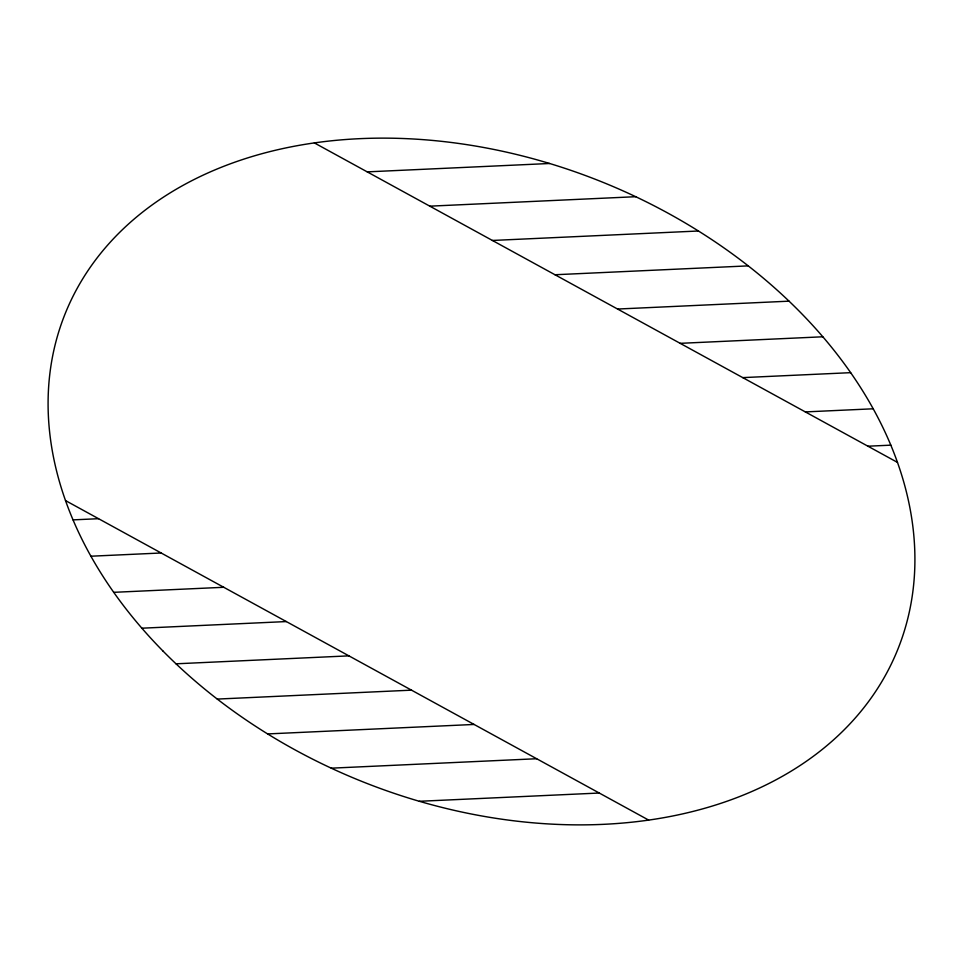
<?xml version="1.0" encoding="UTF-8"?>
<svg xmlns="http://www.w3.org/2000/svg" width="963" height="963" viewBox="0 0 963 963"><rect width="100%" height="100%" fill="white"/><g stroke="black" fill="none" stroke-linecap="round" stroke-linejoin="round"><path stroke-width="1.44" d="M367.228 171.871L549.644 163.493M429.811 206.166L635.749 196.705M492.406 240.461L698.44 231M554.989 274.744L748.239 265.872M617.584 309.039L789.058 301.166M680.167 343.334L822.835 336.785M742.75 377.616L850.666 372.669M805.345 411.911L873.212 408.794M867.928 446.206L890.823 445.159M73.032 519.876L98.551 518.696M90.907 556.217L161.146 552.991M113.73 592.329L223.729 587.286M141.886 628.201L286.324 621.568M176.012 663.808L348.907 655.863M217.265 699.078L411.49 690.158M267.654 733.926L474.085 724.453M331.26 768.173L536.668 758.736M419.374 801.288L599.251 793.03M314.359 142.909L897.48 462.396M65.52 500.591L648.653 820.091M162.855 650.904A448.878 322.894 22 0 0 895.253 655.466A448.878 322.894 22 0 0 386.392 138.142A448.878 322.894 22 0 0 162.855 650.904"/></g></svg>
